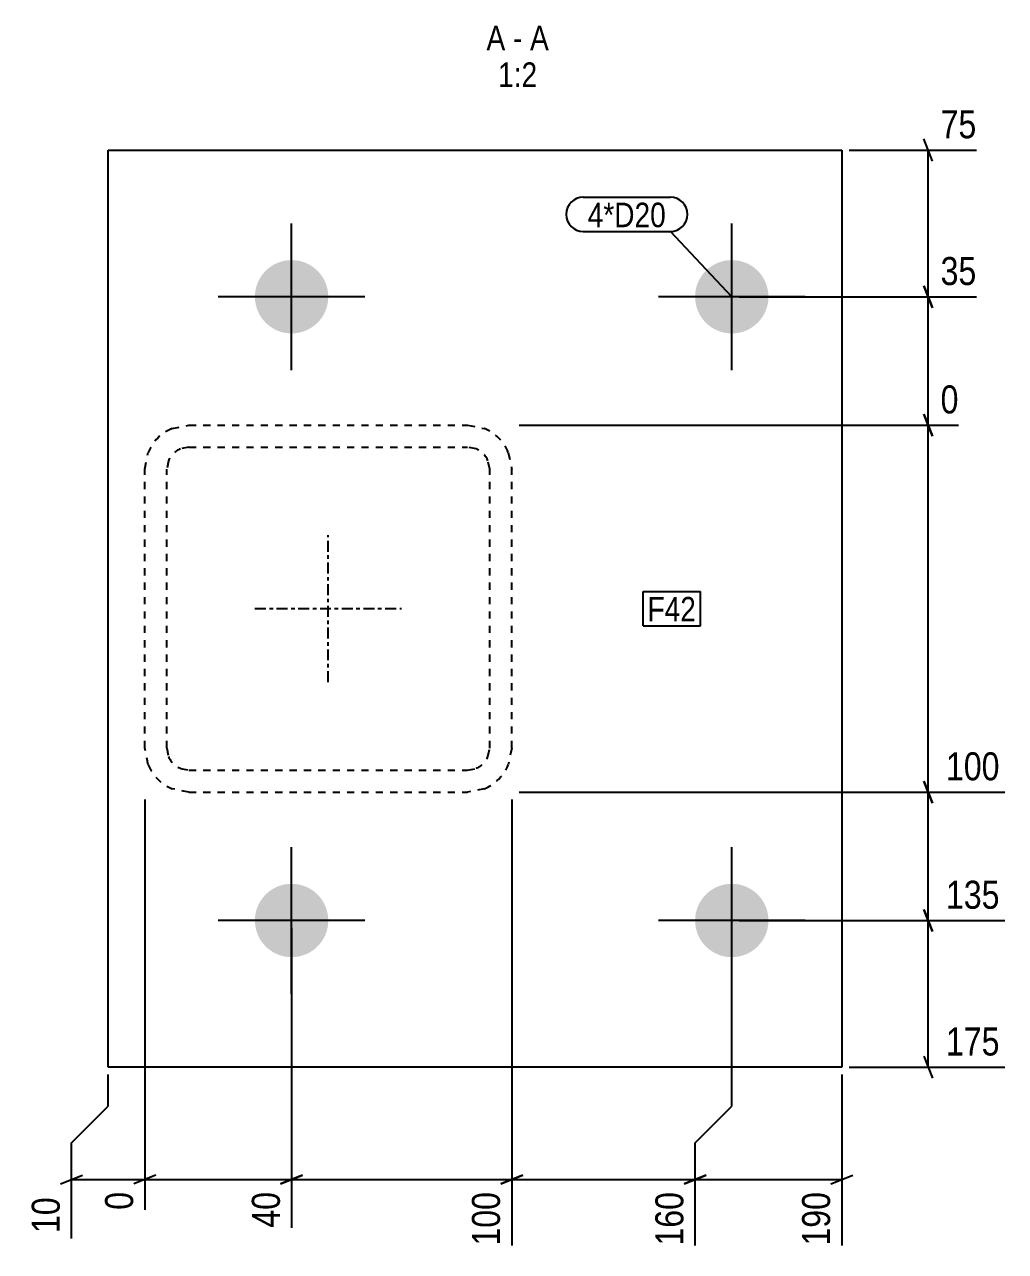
# Model space of a CAD drawing. Header units: millimetres. Extents: x -8 to 28304, y 3 to 687.
# Drawn here: x 22693.9 to 22961.3, y 3.2 to 337.6 of the extents above; entities that cross this region are included whole.
import ezdxf

# ---------------------------------------------------------------- set-up
doc = ezdxf.new("R2010")
doc.units = ezdxf.units.MM
doc.linetypes.add('DXK_LINE_DOT2', pattern=[3.9198, 1.9599, -1.9599])
doc.linetypes.add('DXK_LINE_DOT3', pattern=[5.9187, 2.979, -0.9799, 0.9799, -0.9799])
for name, color, linetype in [('MÅLSÆTNING', 7, 'Continuous'), ('STÅL', 7, 'Continuous'), ('TEKST', 7, 'Continuous')]:
    doc.layers.add(name, color=color, linetype=linetype)
doc.styles.add('Arial Narrow', font='ARIALN.TTF', dxfattribs={"height": 0.2})

msp = doc.modelspace()

# ---------------------------------------------------------------- hatches: boundary and pattern name
at = {"layer": 'STÅL', "linetype": 'Continuous'}
for points in [[(22766.71, 253.41, -1), (22766.71, 273.41, -1)], [(22886.71, 253.41, -1), (22886.71, 273.41, -1)], [(22766.71, 83.41, -1), (22766.71, 103.41, -1)], [(22886.71, 83.41, -1), (22886.71, 103.41, -1)]]:
    msp.add_hatch(color=96, dxfattribs=at).paths.add_polyline_path(points)

# ---------------------------------------------------------------- linework, layer by layer
at = {"layer": 'MÅLSÆTNING', "color": 7, "linetype": 'Continuous'}
for p, q in [((22941.44, 300.41), (22939.04, 306.41)), ((22918.71, 303.41), (22953.39, 303.41)), ((22940.24, 263.41), (22940.24, 303.41)), ((22939.04, 266.41), (22941.44, 260.41)), ((22941.44, 260.41), (22939.04, 266.41)), ((22888.71, 263.41), (22953.39, 263.41)), ((22888.71, 263.41), (22953.39, 263.41)), ((22940.24, 228.41), (22940.24, 263.41)), ((22939.04, 231.41), (22941.44, 225.41)), ((22941.44, 225.41), (22939.04, 231.41)), ((22828.71, 228.41), (22948.51, 228.41)), ((22828.71, 228.41), (22948.51, 228.41)), ((22940.24, 128.41), (22940.24, 228.41)), ((22939.04, 131.41), (22941.44, 125.41)), ((22941.44, 125.41), (22939.04, 131.41)), ((22828.71, 128.41), (22961.18, 128.41)), ((22828.71, 128.41), (22961.18, 128.41)), ((22940.24, 93.41), (22940.24, 128.41)), ((22726.71, 126.41), (22726.71, 14.55)), ((22726.71, 126.41), (22726.71, 14.55)), ((22826.71, 126.41), (22826.71, 4.8)), ((22939.04, 96.41), (22941.44, 90.41)), ((22941.44, 90.41), (22939.04, 96.41)), ((22766.71, 91.41), (22766.71, 9.68)), ((22766.71, 91.41), (22766.71, 9.68)), ((22886.71, 42.83), (22886.71, 91.41)), ((22886.71, 42.83), (22886.71, 91.41)), ((22888.71, 93.41), (22961.18, 93.41)), ((22888.71, 93.41), (22961.18, 93.41)), ((22940.24, 53.41), (22940.24, 93.41)), ((22939.04, 56.41), (22941.44, 50.41)), ((22716.71, 42.83), (22716.71, 51.41)), ((22916.71, 51.41), (22916.71, 4.8)), ((22918.71, 53.41), (22961.18, 53.41)), ((22706.71, 32.83), (22716.71, 42.83)), ((22876.71, 32.83), (22886.71, 42.83)), ((22876.71, 32.83), (22886.71, 42.83)), ((22706.71, 6.76), (22706.71, 32.83)), ((22876.71, 4.8), (22876.71, 32.83)), ((22703.71, 21.63), (22709.71, 24.03)), ((22729.71, 24.03), (22723.71, 21.63)), ((22729.71, 24.03), (22723.71, 21.63)), ((22769.71, 24.03), (22763.71, 21.63)), ((22763.71, 21.63), (22769.71, 24.03)), ((22823.71, 21.63), (22829.71, 24.03)), ((22873.71, 21.63), (22879.71, 24.03)), ((22913.71, 21.63), (22919.71, 24.03)), ((22706.71, 22.83), (22726.71, 22.83)), ((22726.71, 22.83), (22766.71, 22.83)), ((22766.71, 22.83), (22826.71, 22.83)), ((22826.71, 22.83), (22876.71, 22.83)), ((22876.71, 22.83), (22916.71, 22.83))]:
    msp.add_line(p, q, dxfattribs=at)
at = {"layer": 'STÅL', "color": 2, "linetype": 'Continuous'}
for p, q in [((22716.71, 53.41), (22716.71, 303.41)), ((22716.71, 303.41), (22916.71, 303.41)), ((22916.71, 303.41), (22916.71, 53.41)), ((22916.71, 53.41), (22716.71, 53.41))]:
    msp.add_line(p, q, dxfattribs=at)
at = {"layer": 'STÅL', "color": 96, "linetype": 'Continuous'}
for p, q in [((22766.71, 243.41), (22766.71, 283.41)), ((22886.71, 243.41), (22886.71, 283.41)), ((22786.71, 263.41), (22746.71, 263.41)), ((22906.71, 263.41), (22866.71, 263.41)), ((22766.71, 73.41), (22766.71, 113.41)), ((22886.71, 73.41), (22886.71, 113.41)), ((22786.71, 93.41), (22746.71, 93.41)), ((22906.71, 93.41), (22866.71, 93.41))]:
    msp.add_line(p, q, dxfattribs=at)
at = {"layer": 'STÅL', "color": 7, "linetype": 'DXK_LINE_DOT2'}
for p, q in [((22734.11, 227.49), (22738.71, 228.41)), ((22738.71, 228.41), (22814.71, 228.41)), ((22814.71, 228.41), (22819.3, 227.49)), ((22726.71, 216.41), (22727.62, 221)), ((22738.71, 222.41), (22736.41, 221.95)), ((22738.71, 222.41), (22814.71, 222.41)), ((22817, 221.95), (22814.71, 222.41)), ((22825.79, 221), (22826.71, 216.41)), ((22733.16, 218.7), (22732.71, 216.41)), ((22820.71, 216.41), (22820.25, 218.7)), ((22726.71, 140.41), (22726.71, 216.41)), ((22732.71, 140.41), (22732.71, 216.41)), ((22820.71, 140.41), (22820.71, 216.41)), ((22826.71, 140.41), (22826.71, 216.41)), ((22727.62, 135.81), (22726.71, 140.41)), ((22732.71, 140.41), (22733.16, 138.11)), ((22820.25, 138.11), (22820.71, 140.41)), ((22826.71, 140.41), (22825.79, 135.81)), ((22736.41, 134.86), (22738.71, 134.41)), ((22738.71, 134.41), (22814.71, 134.41)), ((22814.71, 134.41), (22817, 134.86)), ((22738.71, 128.41), (22734.11, 129.32)), ((22738.71, 128.41), (22814.71, 128.41)), ((22819.3, 129.32), (22814.71, 128.41))]:
    msp.add_line(p, q, dxfattribs=at)
at = {"layer": 'STÅL', "color": 7, "linetype": 'DXK_LINE_DOT3'}
for p, q in [((22776.71, 158.41), (22776.71, 198.41)), ((22756.71, 178.41), (22796.71, 178.41))]:
    msp.add_line(p, q, dxfattribs=at)
at = {"layer": 'STÅL', "color": 7, "linetype": 'DXK_LINE_DOT2'}
for centre, radius, start, end in [((22738.71, 216.41), 12, 112.5, 157.5), ((22814.71, 216.41), 12, 22.5, 67.5), ((22738.71, 216.41), 6, 112.5, 157.5), ((22814.71, 216.41), 6, 22.5, 67.5), ((22738.71, 140.41), 6, 202.5, 247.5), ((22814.71, 140.41), 6, 292.5, 337.5), ((22738.71, 140.41), 12, 202.5, 247.5), ((22814.71, 140.41), 12, 292.5, 337.5)]:
    msp.add_arc(centre, radius, start, end, dxfattribs=at)

# ---------------------------------------------------------------- wipeouts: each hides what was drawn before it
at = {"color": 0, "linetype": 'Continuous'}
for points in [[(22824.97, 330.61), (22824.97, 337.61), (22819.85, 337.61), (22819.85, 330.61)], [(22829.62, 330.61), (22829.62, 337.61), (22827.07, 337.61), (22827.07, 330.61)], [(22836.83, 330.61), (22836.83, 337.61), (22831.72, 337.61), (22831.72, 330.61)], [(22833.67, 320.61), (22833.67, 327.61), (22823.01, 327.61), (22823.01, 320.61)]]:
    msp.add_wipeout(points, dxfattribs=at).dxf.layer = 'TEKST'
at = {"color": 0}
for points in [[(22868.76, 282.37), (22868.76, 289.37), (22847.44, 289.37), (22847.44, 282.37)], [(22876.94, 174.91), (22876.94, 181.91), (22863.73, 181.91), (22863.73, 174.91)]]:
    msp.add_wipeout(points, dxfattribs=at).dxf.layer = 'TEKST'

# ---------------------------------------------------------------- next in the draw order: texts
at = {"layer": 'TEKST', "color": 3, "linetype": 'Continuous', "style": 'Arial Narrow'}
for s, height, p in [('A', 6.68, (22819.85, 330.61)), ('A', 6.68, (22831.72, 330.61)), ('-', 6.68, (22827.07, 330.61)), ('1:2', 6.681, (22823.01, 320.61))]:
    msp.add_text(s, height=height, dxfattribs=at).set_placement(p)

# ---------------------------------------------------------------- next in the draw order: wipeouts: each hides what was drawn before it
at = {"color": 0, "linetype": 'Continuous'}
for points in [[(22954.99, 305.01), (22954.99, 316.21), (22942.04, 316.21), (22942.04, 305.01)], [(22954.99, 265.01), (22954.99, 276.21), (22942.04, 276.21), (22942.04, 265.01)], [(22950.11, 230.01), (22950.11, 241.21), (22942.04, 241.21), (22942.04, 230.01)], [(22961.32, 130.01), (22961.32, 141.21), (22943.5, 141.21), (22943.5, 130.01)], [(22961.32, 95.01), (22961.32, 106.21), (22943.5, 106.21), (22943.5, 95.01)], [(22961.32, 55.01), (22961.32, 66.21), (22943.5, 66.21), (22943.5, 55.01)], [(22725.11, 21.02), (22713.91, 21.02), (22713.91, 12.95), (22725.11, 12.95)], [(22765.11, 21.02), (22753.91, 21.02), (22753.91, 8.07), (22765.11, 8.07)], [(22825.11, 21.02), (22813.91, 21.02), (22813.91, 3.2), (22825.11, 3.2)], [(22875.11, 21.02), (22863.91, 21.02), (22863.91, 3.2), (22875.11, 3.2)], [(22915.11, 21.02), (22903.91, 21.02), (22903.91, 3.2), (22915.11, 3.2)], [(22705.11, 19.57), (22693.91, 19.57), (22693.91, 6.62), (22705.11, 6.62)]]:
    msp.add_wipeout(points, dxfattribs=at).dxf.layer = 'MÅLSÆTNING'
at = {"color": 0}
for points in [[(22868.76, 282.37), (22868.76, 289.37), (22847.44, 289.37), (22847.44, 282.37)], [(22876.94, 174.91), (22876.94, 181.91), (22863.73, 181.91), (22863.73, 174.91)]]:
    msp.add_wipeout(points, dxfattribs=at).dxf.layer = 'TEKST'

# ---------------------------------------------------------------- next in the draw order: linework, layer by layer
at = {"layer": 'MÅLSÆTNING', "color": 7, "linetype": 'Continuous'}
for p, q in [((22826.71, 126.41), (22826.71, 4.8)), ((22876.71, 4.8), (22876.71, 32.83)), ((22829.71, 24.03), (22823.71, 21.63)), ((22879.71, 24.03), (22873.71, 21.63))]:
    msp.add_line(p, q, dxfattribs=at)
at = {"layer": 'TEKST', "color": 7, "linetype": 'Continuous'}
for p, q in [((22846.24, 290.57), (22869.96, 290.57)), ((22846.24, 281.17), (22869.96, 281.17)), ((22886.71, 263.41), (22869.96, 281.17)), ((22862.53, 183.11), (22878.14, 183.11)), ((22862.53, 173.71), (22862.53, 183.11)), ((22878.14, 173.71), (22878.14, 183.11)), ((22862.53, 173.71), (22878.14, 173.71))]:
    msp.add_line(p, q, dxfattribs=at)
for centre, start, end in [((22846.24, 285.87), 90, 270), ((22869.96, 285.87), 270, 90)]:
    msp.add_arc(centre, 4.7, start, end, dxfattribs=at)

# ---------------------------------------------------------------- next in the draw order: texts
at = {"layer": 'MÅLSÆTNING', "color": 3, "linetype": 'Continuous', "style": 'Arial Narrow'}
for s, height, p in [('75', 7.635, (22943.64, 306.61)), ('35', 7.635, (22943.64, 266.61)), ('0', 7.64, (22943.64, 231.61)), ('100', 7.635, (22945.1, 131.61)), ('135', 7.635, (22945.1, 96.61)), ('175', 7.635, (22945.1, 56.61))]:
    msp.add_text(s, height=height, dxfattribs=at).set_placement(p)
for s, height, p in [('10', 7.635, (22703.51, 8.22)), ('0', 7.64, (22723.51, 14.55)), ('40', 7.635, (22763.51, 9.68)), ('100', 7.635, (22823.51, 4.8)), ('160', 7.635, (22873.51, 4.8)), ('190', 7.635, (22913.51, 4.8))]:
    msp.add_text(s, height=height, rotation=90.0002, dxfattribs=at).set_placement(p)
at = {"layer": 'TEKST', "color": 3, "style": 'Arial Narrow'}
for s, p in [('4*D20', (22847.44, 282.37)), ('F42', (22863.73, 174.91))]:
    msp.add_text(s, height=6.681, dxfattribs=at).set_placement(p)

doc.saveas('drawing.dxf')
